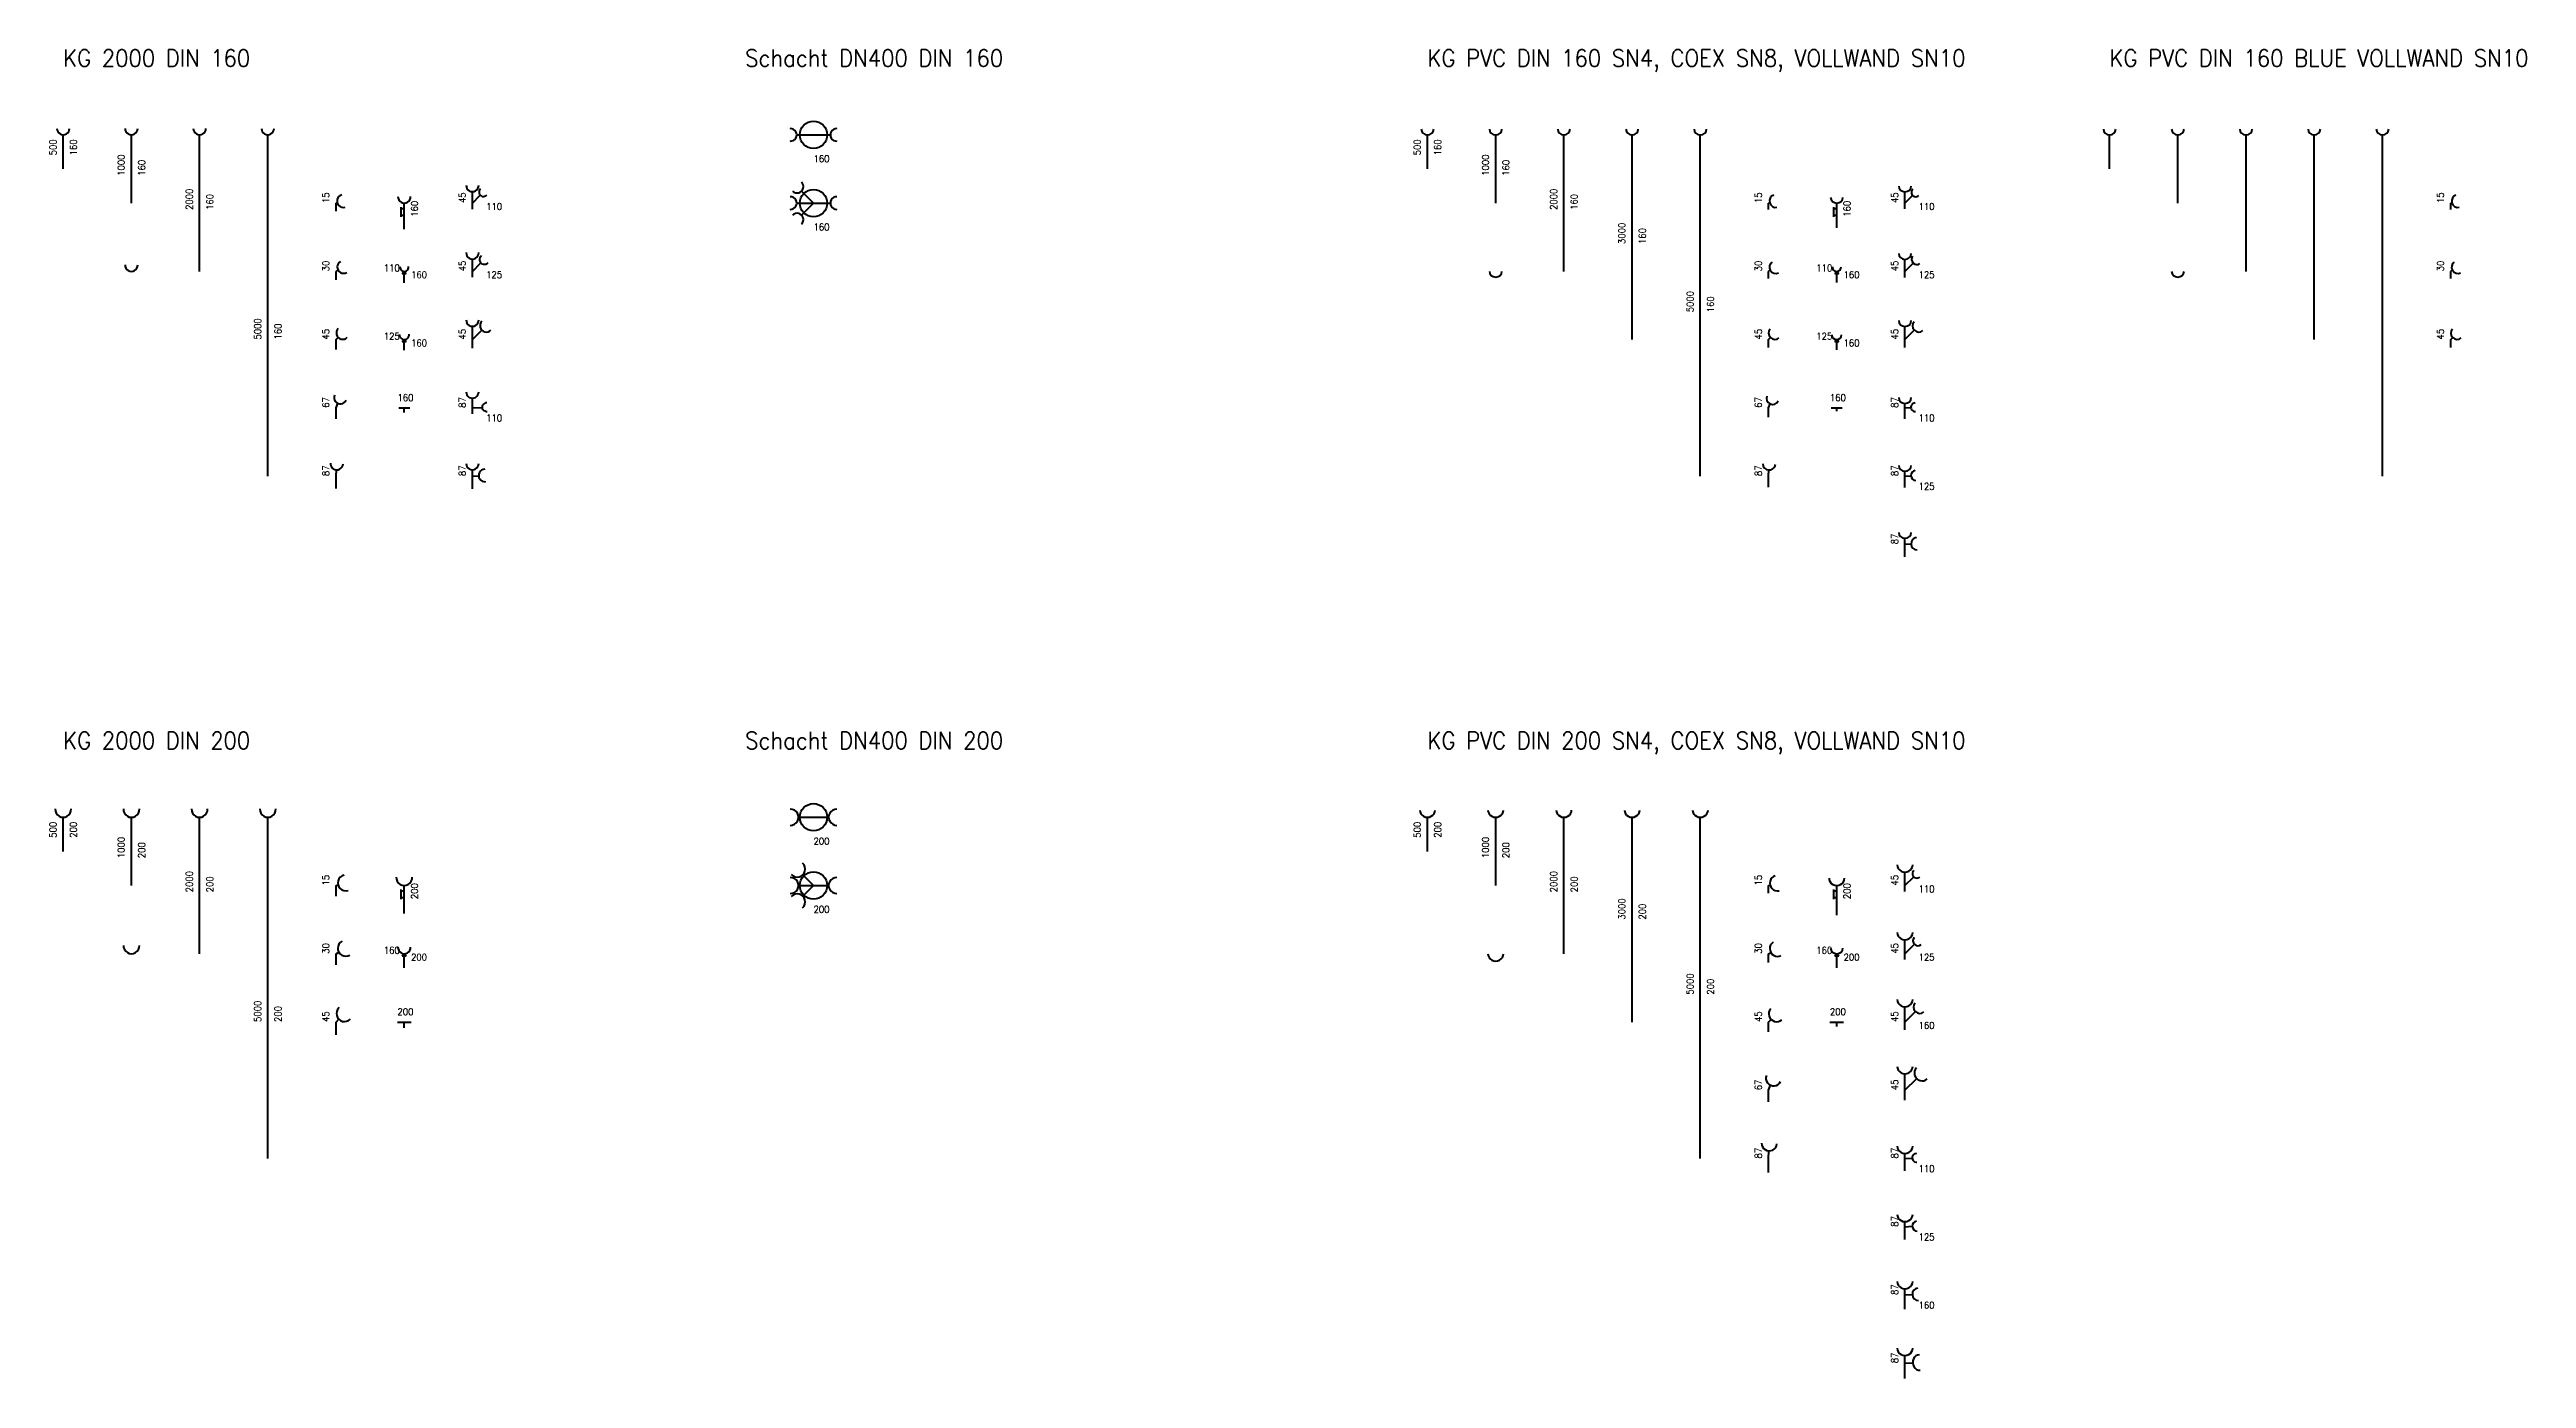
# Model space of a CAD drawing. Header units: millimetres. Extents: x -1020 to 2611, y 178 to 5026.
# Drawn here: x -1020 to 2611, y 178 to 2125 of the extents above; entities that cross this region are included whole.
import ezdxf

# ---------------------------------------------------------------- set-up
doc = ezdxf.new("R2010")
doc.units = ezdxf.units.MM
for name, color, linetype, lineweight, true_color in [('KG-2000-160', 7, 'Continuous', 70, 0x008000), ('KG-2000-200', 7, 'Continuous', 100, 0x008000), ('KG-PVC-160', 7, 'Continuous', 70, 0x800000), ('KG-PVC-160 BLUE', 7, 'Continuous', 70, 0x000080), ('KG-PVC-200', 7, 'Continuous', 100, 0x800000), ('Schacht-DN400-160', 30, 'Continuous', 70, 0xff7f00), ('Schacht-DN400-200', 30, 'Continuous', 100, 0xff7f00)]:
    doc.layers.add(name, color=color, linetype=linetype, lineweight=lineweight, true_color=true_color)
doc.styles.add('textstyle100', font='Standard')
doc.styles.add('textstyle101', font='Standard')
doc.styles.add('textstyle102', font='Standard')
doc.styles.add('textstyle103', font='Standard')
doc.styles.add('textstyle104', font='Standard')
doc.styles.add('textstyle107', font='Standard')
doc.styles.add('textstyle108', font='Standard')
doc.styles.add('textstyle119', font='Standard')
doc.styles.add('textstyle120', font='Standard')
doc.styles.add('textstyle121', font='Standard')
doc.styles.add('textstyle122', font='Standard')
doc.styles.add('textstyle123', font='Standard')
doc.styles.add('textstyle124', font='Standard')
doc.styles.add('textstyle125', font='Standard')
doc.styles.add('textstyle126', font='Standard')
doc.styles.add('textstyle127', font='Standard')
doc.styles.add('textstyle128', font='Standard')
doc.styles.add('textstyle129', font='Standard')
doc.styles.add('textstyle13', font='Standard')
doc.styles.add('textstyle130', font='Standard')
doc.styles.add('textstyle131', font='Standard')
doc.styles.add('textstyle132', font='Standard')
doc.styles.add('textstyle14', font='Standard')
doc.styles.add('textstyle141', font='Standard')
doc.styles.add('textstyle142', font='Standard')
doc.styles.add('textstyle143', font='Standard')
doc.styles.add('textstyle144', font='Standard')
doc.styles.add('textstyle145', font='Standard')
doc.styles.add('textstyle146', font='Standard')
doc.styles.add('textstyle147', font='Standard')
doc.styles.add('textstyle148', font='Standard')
doc.styles.add('textstyle149', font='Standard')
doc.styles.add('textstyle150', font='Standard')
doc.styles.add('textstyle151', font='Standard')
doc.styles.add('textstyle152', font='Standard')
doc.styles.add('textstyle153', font='Standard')
doc.styles.add('textstyle154', font='Standard')
doc.styles.add('textstyle155', font='Standard')
doc.styles.add('textstyle156', font='Standard')
doc.styles.add('textstyle157', font='Standard')
doc.styles.add('textstyle158', font='Standard')
doc.styles.add('textstyle159', font='Standard')
doc.styles.add('textstyle160', font='Standard')
doc.styles.add('textstyle161', font='Standard')
doc.styles.add('textstyle162', font='Standard')
doc.styles.add('textstyle163', font='Standard')
doc.styles.add('textstyle164', font='Standard')
doc.styles.add('textstyle167', font='Standard')
doc.styles.add('textstyle168', font='Standard')
doc.styles.add('textstyle171', font='Standard')
doc.styles.add('textstyle172', font='Standard')
doc.styles.add('textstyle173', font='Standard')
doc.styles.add('textstyle174', font='Standard')
doc.styles.add('textstyle175', font='Standard')
doc.styles.add('textstyle176', font='Standard')
doc.styles.add('textstyle179', font='Standard')
doc.styles.add('textstyle180', font='Standard')
doc.styles.add('textstyle193', font='Standard')
doc.styles.add('textstyle194', font='Standard')
doc.styles.add('textstyle195', font='Standard')
doc.styles.add('textstyle196', font='Standard')
doc.styles.add('textstyle197', font='Standard')
doc.styles.add('textstyle198', font='Standard')
doc.styles.add('textstyle199', font='Standard')
doc.styles.add('textstyle200', font='Standard')
doc.styles.add('textstyle201', font='Standard')
doc.styles.add('textstyle202', font='Standard')
doc.styles.add('textstyle203', font='Standard')
doc.styles.add('textstyle204', font='Standard')
doc.styles.add('textstyle205', font='Standard')
doc.styles.add('textstyle206', font='Standard')
doc.styles.add('textstyle207', font='Standard')
doc.styles.add('textstyle208', font='Standard')
doc.styles.add('textstyle209', font='Standard')
doc.styles.add('textstyle210', font='Standard')
doc.styles.add('textstyle211', font='Standard')
doc.styles.add('textstyle212', font='Standard')
doc.styles.add('textstyle43', font='Standard')
doc.styles.add('textstyle44', font='Standard')
doc.styles.add('textstyle45', font='Standard')
doc.styles.add('textstyle46', font='Standard')
doc.styles.add('textstyle47', font='Standard')
doc.styles.add('textstyle48', font='Standard')
doc.styles.add('textstyle49', font='Standard')
doc.styles.add('textstyle50', font='Standard')
doc.styles.add('textstyle51', font='Standard')
doc.styles.add('textstyle52', font='Standard')
doc.styles.add('textstyle53', font='Standard')
doc.styles.add('textstyle54', font='Standard')
doc.styles.add('textstyle55', font='Standard')
doc.styles.add('textstyle56', font='Standard')
doc.styles.add('textstyle57', font='Standard')
doc.styles.add('textstyle58', font='Standard')
doc.styles.add('textstyle59', font='Standard')
doc.styles.add('textstyle60', font='Standard')
doc.styles.add('textstyle61', font='Standard')
doc.styles.add('textstyle62', font='Standard')
doc.styles.add('textstyle63', font='Standard')
doc.styles.add('textstyle64', font='Standard')
doc.styles.add('textstyle65', font='Standard')
doc.styles.add('textstyle66', font='Standard')
doc.styles.add('textstyle69', font='Standard')
doc.styles.add('textstyle70', font='Standard')
doc.styles.add('textstyle73', font='Standard')
doc.styles.add('textstyle74', font='Standard')
doc.styles.add('textstyle75', font='Standard')
doc.styles.add('textstyle76', font='Standard')
doc.styles.add('textstyle77', font='Standard')
doc.styles.add('textstyle78', font='Standard')
doc.styles.add('textstyle81', font='Standard')
doc.styles.add('textstyle82', font='Standard')
doc.styles.add('textstyle86', font='Standard')
doc.styles.add('textstyle87', font='Standard')
doc.styles.add('textstyle89', font='Standard')
doc.styles.add('textstyle90', font='Standard')
doc.styles.add('textstyle92', font='Standard')
doc.styles.add('textstyle93', font='Standard')
doc.styles.add('textstyle95', font='Standard')
doc.styles.add('textstyle96', font='Standard')
doc.styles.add('textstyle99', font='Standard')

msp = doc.modelspace()

# ---------------------------------------------------------------- linework, layer by layer
at = {"layer": 'KG-2000-160'}
for p, q in [((-1000, 1950), (-1000, 2000)), ((-900, 1900), (-900, 2000)), ((-800, 1800), (-800, 2000)), ((-700, 1500), (-700, 2000)), ((-600, 1900), (-598.2, 1900.5)), ((-600, 1888), (-600, 1900)), ((-505, 1894), (-505, 1880)), ((-505, 1892), (-500, 1892)), ((-500, 1862), (-500, 1900)), ((-400, 1900), (-400, 1916.8)), ((-400, 1900), (-388.5, 1911.5)), ((-400, 1891.2), (-400, 1900)), ((-500, 1882), (-505, 1882)), ((-400, 1800), (-400, 1817.9)), ((-600, 1800), (-597.1, 1801.7)), ((-600, 1787.5), (-600, 1800)), ((-503, 1797), (-500, 1800)), ((-503, 1797), (-500, 1797)), ((-500, 1800), (-497, 1797)), ((-500, 1797), (-497, 1797)), ((-500, 1783.1), (-500, 1797)), ((-400, 1800), (-387.6, 1812.4)), ((-400, 1791.5), (-400, 1800)), ((-400, 1700), (-400, 1719.5)), ((-400, 1700), (-386.2, 1713.8)), ((-600, 1700), (-596.8, 1703.2)), ((-600, 1685.6), (-600, 1700)), ((-503, 1697), (-500, 1700)), ((-503, 1697), (-500, 1697)), ((-500, 1700), (-497, 1697)), ((-500, 1697), (-497, 1697)), ((-500, 1684.3), (-500, 1697)), ((-400, 1687.5), (-400, 1700)), ((-600, 1600), (-597.3, 1606.4)), ((-600, 1583.9), (-600, 1600)), ((-508, 1600), (-492, 1600)), ((-500, 1593), (-500, 1600)), ((-400, 1600), (-400, 1614.1)), ((-400, 1600), (-385.9, 1600.7)), ((-400, 1591.3), (-400, 1600)), ((-600, 1500), (-599.5, 1509.1)), ((-600, 1482), (-600, 1500)), ((-400, 1500), (-400, 1509.1)), ((-400, 1500), (-390.9, 1500.5)), ((-400, 1481.2), (-400, 1500))]:
    msp.add_line(p, q, dxfattribs=at)
for centre, major_axis, ratio, start_param, end_param in [((-1000, 2009.5), (0, 9.5), 0.978947, 1.570796, 4.712389), ((-900, 2009.5), (0, 9.5), 0.978947, 1.570796, 4.712389), ((-800, 2009.5), (0, 9.5), 0.978947, 1.570796, 4.712389), ((-700, 2009.5), (0, 9.5), 0.978947, 1.570796, 4.712389), ((-400, 1926.3), (0, 9.5), 0.978947, 1.570796, 4.712389), ((-589, 1903), (9.18, 2.46), 0.978947, 1.570796, 4.712389), ((-500, 1909.5), (0, 9.5), 0.978947, 1.570796, 4.712389), ((-383.5, 1916.5), (5.09, 5.09), 0.888889, 1.570796, 4.712389), ((-400, 1827.4), (0, 9.5), 0.978947, 1.570796, 4.712389), ((-382, 1818), (-5.66, -5.66), 0.9125, 4.712389, 7.853982), ((-900, 1809.5), (0, 9.5), 0.978947, 1.570796, 4.712389), ((-588.8, 1806.5), (8.23, 4.75), 0.978947, 1.570796, 4.712389), ((-500, 1807.2), (0, 7.2), 0.888889, 1.570796, 4.712389), ((-590.1, 1709.9), (6.72, 6.72), 0.978947, 1.570796, 4.712389), ((-500, 1708), (0, -8), 0.9125, 4.712389, 7.853982), ((-400, 1729), (0, 9.5), 0.978947, 1.570796, 4.712389), ((-379.5, 1720.5), (6.72, 6.72), 0.978947, 1.570796, 4.712389), ((-593.6, 1615.1), (3.71, 8.74), 0.978947, 1.570796, 4.712389), ((-400, 1623.6), (0, 9.5), 0.978947, 1.570796, 4.712389), ((-378.7, 1601.1), (7.19, 0.38), 0.888889, 1.570796, 4.712389), ((-599, 1518.6), (0.5, 9.49), 0.978947, 1.570796, 4.712389), ((-400, 1518.6), (0, 9.5), 0.978947, 1.570796, 4.712389), ((-381.4, 1501), (9.49, 0.5), 0.978947, 1.570796, 4.712389)]:
    msp.add_ellipse(centre, major_axis=major_axis, ratio=ratio, start_param=start_param, end_param=end_param, dxfattribs=at)
at = {"layer": 'KG-2000-200'}
for p, q in [((-1000, 950), (-1000, 1000)), ((-900, 900), (-900, 1000)), ((-800, 800), (-800, 1000)), ((-700, 500), (-700, 1000)), ((-600, 900), (-597, 900.8)), ((-600, 884.2), (-600, 900)), ((-505, 894), (-505, 880)), ((-505, 892), (-500, 892)), ((-500, 882), (-505, 882)), ((-500, 859), (-500, 900)), ((-600, 800), (-596, 802.3)), ((-600, 783.8), (-600, 800)), ((-503, 797), (-500, 800)), ((-500, 800), (-497, 797)), ((-503, 797), (-500, 797)), ((-500, 797), (-497, 797)), ((-500, 779.3), (-500, 797)), ((-600, 700), (-596, 704)), ((-600, 681.1), (-600, 700)), ((-510, 700), (-490, 700)), ((-500, 691.5), (-500, 700))]:
    msp.add_line(p, q, dxfattribs=at)
for centre, major_axis, ratio in [((-1000, 1012.3), (0, 12.3), 0.95935), ((-900, 1012.3), (0, 12.3), 0.95935), ((-800, 1012.3), (0, 12.3), 0.95935), ((-700, 1012.3), (0, 12.3), 0.95935), ((-585.1, 904), (11.9, 3.2), 0.95935), ((-500, 912.3), (0, 12.3), 0.95935), ((-900, 812.3), (0, 12.3), 0.95935), ((-585.4, 808.4), (10.7, 6.1), 0.95935), ((-500, 809.5), (0, 9.5), 0.978947), ((-587.3, 712.7), (8.7, 8.7), 0.95935)]:
    msp.add_ellipse(centre, major_axis=major_axis, ratio=ratio, start_param=1.570796, end_param=4.712389, dxfattribs=at)
at = {"layer": 'KG-PVC-160'}
for p, q in [((1000, 1950), (1000, 2000)), ((1100, 1900), (1100, 2000)), ((1200, 1800), (1200, 2000)), ((1300, 1700), (1300, 2000)), ((1400, 1500), (1400, 2000)), ((1500, 1900), (1501.8, 1900.5)), ((1500, 1890.6), (1500, 1900)), ((1595, 1894), (1595, 1880)), ((1595, 1892), (1600, 1892)), ((1600, 1864), (1600, 1900)), ((1700, 1900), (1700, 1916.6)), ((1700, 1900), (1711.2, 1911.2)), ((1700, 1891.7), (1700, 1900)), ((1600, 1882), (1595, 1882)), ((1700, 1800), (1700, 1817.6)), ((1500, 1800), (1502.6, 1801.5)), ((1500, 1789.5), (1500, 1800)), ((1597, 1797), (1600, 1800)), ((1597, 1797), (1600, 1797)), ((1600, 1800), (1603, 1797)), ((1600, 1797), (1603, 1797)), ((1600, 1783.6), (1600, 1797)), ((1700, 1800), (1712, 1812)), ((1700, 1790.8), (1700, 1800)), ((1700, 1700), (1700, 1719.4)), ((1700, 1700), (1713.7, 1713.7)), ((1500, 1700), (1503, 1703)), ((1500, 1688.3), (1500, 1700)), ((1597, 1697), (1600, 1700)), ((1597, 1697), (1600, 1697)), ((1600, 1700), (1603, 1697)), ((1600, 1697), (1603, 1697)), ((1600, 1684.8), (1600, 1697)), ((1700, 1688.3), (1700, 1700)), ((1500, 1600), (1502.5, 1605.9)), ((1500, 1586.1), (1500, 1600)), ((1592, 1600), (1608, 1600)), ((1600, 1595.1), (1600, 1600)), ((1700, 1600), (1700, 1606.5)), ((1700, 1600), (1708.7, 1600.5)), ((1700, 1584), (1700, 1600)), ((1500, 1500), (1500.5, 1508.9)), ((1500, 1483.6), (1500, 1500)), ((1700, 1500), (1700, 1507.2)), ((1700, 1500), (1708.7, 1500.5)), ((1700, 1483.3), (1700, 1500)), ((1700, 1400), (1700, 1408.9)), ((1700, 1400), (1708.9, 1400.5)), ((1700, 1381.6), (1700, 1400))]:
    msp.add_line(p, q, dxfattribs=at)
for centre, major_axis, ratio, start_param, end_param in [((1000, 2008.4), (9.1, 0), 0.923077, 3.141593, 6.283185), ((1100, 2008.4), (9.1, 0), 0.923077, 3.141593, 6.283185), ((1200, 2008.4), (9.1, 0), 0.923077, 3.141593, 6.283185), ((1300, 2008.4), (9.1, 0), 0.923077, 3.141593, 6.283185), ((1400, 2008.4), (9.1, 0), 0.923077, 3.141593, 6.283185), ((1700, 1925), (9.1, 0), 0.923077, 3.141593, 6.283185), ((1509.9, 1902.7), (2.36, -8.79), 0.923077, 3.141593, 6.283185), ((1600, 1908.4), (9.1, 0), 0.923077, 3.141593, 6.283185), ((1715.9, 1915.9), (4.67, 4.67), 0.969697, 1.570796, 4.712389), ((1700, 1826), (9.1, 0), 0.923077, 3.141593, 6.283185), ((1716.8, 1816.8), (5.09, -5.09), 0.944444, 3.141593, 6.283185), ((1100, 1800), (9.1, 0), 0.923077, 3.141593, 6.283185), ((1509.9, 1805.7), (4.55, -7.88), 0.923077, 3.141593, 6.283185), ((1600, 1806.6), (0, 6.6), 0.969697, 1.570796, 4.712389), ((1508.9, 1708.9), (6.43, -6.43), 0.923077, 3.141593, 6.283185), ((1600, 1706.8), (7.2, 0), 0.944444, 3.141593, 6.283185), ((1700, 1727.8), (9.1, 0), 0.923077, 3.141593, 6.283185), ((1719.7, 1719.7), (6.43, -6.43), 0.923077, 3.141593, 6.283185), ((1505.8, 1613.6), (8.38, -3.56), 0.923077, 3.141593, 6.283185), ((1700, 1614.9), (9.1, 0), 0.923077, 3.141593, 6.283185), ((1715.3, 1600.8), (6.59, 0.35), 0.969697, 1.570796, 4.712389), ((1500.9, 1517.3), (9.09, -0.48), 0.923077, 3.141593, 6.283185), ((1700, 1515.6), (9.1, 0), 0.923077, 3.141593, 6.283185), ((1715.5, 1500.8), (0.38, -7.19), 0.944444, 3.141593, 6.283185), ((1700, 1417.3), (9.1, 0), 0.923077, 3.141593, 6.283185), ((1717.3, 1400.9), (0.48, -9.09), 0.923077, 3.141593, 6.283185)]:
    msp.add_ellipse(centre, major_axis=major_axis, ratio=ratio, start_param=start_param, end_param=end_param, dxfattribs=at)
at = {"layer": 'KG-PVC-160 BLUE'}
for p, q in [((2000, 1950), (2000, 2000)), ((2100, 1900), (2100, 2000)), ((2200, 1800), (2200, 2000)), ((2300, 1700), (2300, 2000)), ((2400, 1500), (2400, 2000)), ((2500, 1900), (2501.8, 1900.5)), ((2500, 1890.6), (2500, 1900)), ((2500, 1800), (2502.6, 1801.5)), ((2500, 1789.5), (2500, 1800)), ((2500, 1700), (2503, 1703)), ((2500, 1688.3), (2500, 1700))]:
    msp.add_line(p, q, dxfattribs=at)
for centre, major_axis in [((2000, 2008.4), (9.1, 0)), ((2100, 2008.4), (9.1, 0)), ((2200, 2008.4), (9.1, 0)), ((2300, 2008.4), (9.1, 0)), ((2400, 2008.4), (9.1, 0)), ((2509.9, 1902.7), (2.36, -8.79)), ((2100, 1800), (9.1, 0)), ((2509.9, 1805.7), (4.55, -7.88)), ((2508.9, 1708.9), (6.43, -6.43))]:
    msp.add_ellipse(centre, major_axis=major_axis, ratio=0.923077, start_param=3.141593, end_param=6.283185, dxfattribs=at)
at = {"layer": 'KG-PVC-200'}
for p, q in [((1000, 950), (1000, 1000)), ((1100, 900), (1100, 1000)), ((1200, 800), (1200, 1000)), ((1300, 700), (1300, 1000)), ((1400, 500), (1400, 1000)), ((1700, 900), (1700, 919.7)), ((1700, 900), (1712.9, 912.9)), ((1500, 900), (1502.2, 900.6)), ((1500, 888.6), (1500, 900)), ((1595, 894), (1595, 880)), ((1595, 892), (1600, 892)), ((1600, 882), (1595, 882)), ((1600, 856.5), (1600, 900)), ((1700, 891.1), (1700, 900)), ((1500, 800), (1503.3, 801.9)), ((1500, 787.1), (1500, 800)), ((1597, 797), (1600, 800)), ((1600, 800), (1603, 797)), ((1700, 800), (1700, 820.5)), ((1700, 800), (1713.9, 813.9)), ((1700, 791.5), (1700, 800)), ((1597, 797), (1600, 797)), ((1600, 797), (1603, 797)), ((1600, 779.3), (1600, 797)), ((1500, 700), (1503.8, 703.8)), ((1500, 685.5), (1500, 700)), ((1590, 700), (1610, 700)), ((1600, 693.5), (1600, 700)), ((1700, 700), (1700, 722.3)), ((1700, 700), (1715.3, 715.3)), ((1700, 688.4), (1700, 700)), ((1700, 600), (1700, 624.3)), ((1500, 600), (1503.1, 607.4)), ((1500, 582.9), (1500, 600)), ((1700, 600), (1717.2, 617.2)), ((1700, 585.7), (1700, 600)), ((1500, 500), (1500.6, 511.3)), ((1500, 479.6), (1500, 500)), ((1700, 500), (1700, 507.5)), ((1700, 500), (1710.6, 500.6)), ((1700, 481.9), (1700, 500)), ((1700, 400), (1700, 407.5)), ((1700, 400), (1710.6, 400.6)), ((1700, 381.1), (1700, 400)), ((1700, 300), (1700, 309.1)), ((1700, 300), (1710.8, 300.6)), ((1700, 279.4), (1700, 300)), ((1700, 200), (1700, 211.3)), ((1700, 200), (1711.3, 200.6)), ((1700, 177.7), (1700, 200))]:
    msp.add_line(p, q, dxfattribs=at)
for centre, major_axis, ratio, start_param, end_param in [((1000, 1010.6), (-11.3, 0), 0.938053, 0, 3.141593), ((1100, 1010.6), (-11.3, 0), 0.938053, 0, 3.141593), ((1200, 1010.6), (-11.3, 0), 0.938053, 0, 3.141593), ((1300, 1010.6), (-11.3, 0), 0.938053, 0, 3.141593), ((1400, 1010.6), (-11.3, 0), 0.938053, 0, 3.141593), ((1512.5, 903.3), (-2.9, 10.9), 0.938053, 0, 3.141593), ((1600, 910.6), (-11.3, 0), 0.938053, 0, 3.141593), ((1700, 930.3), (-11.3, 0), 0.938053, 0, 3.141593), ((1717.5, 917.5), (4.67, 4.67), 0.969697, 1.570796, 4.712389), ((1100, 800), (-11.3, 0), 0.938053, 0, 3.141593), ((1512.5, 807.2), (-5.65, 9.79), 0.938053, 0, 3.141593), ((1600, 808.4), (9.1, 0), 0.923077, 3.141593, 6.283185), ((1700, 831.1), (-11.3, 0), 0.938053, 0, 3.141593), ((1718.7, 818.7), (5.09, -5.09), 0.944444, 3.141593, 6.283185), ((1700, 732.9), (-11.3, 0), 0.938053, 0, 3.141593), ((1721.2, 721.2), (6.43, -6.43), 0.923077, 3.141593, 6.283185), ((1511.3, 711.3), (-7.99, 7.99), 0.938053, 0, 3.141593), ((1507.3, 617.1), (-10.4, 4.4), 0.938053, 0, 3.141593), ((1700, 634.9), (-11.3, 0), 0.938053, 0, 3.141593), ((1724.7, 624.7), (-7.99, 7.99), 0.938053, 0, 3.141593), ((1501.1, 521.9), (-11.3, 0.6), 0.938053, 0, 3.141593), ((1700, 518.1), (-11.3, 0), 0.938053, 0, 3.141593), ((1717.2, 500.9), (6.59, 0.35), 0.969697, 1.570796, 4.712389), ((1700, 418.1), (-11.3, 0), 0.938053, 0, 3.141593), ((1717.4, 400.9), (0.38, -7.19), 0.944444, 3.141593, 6.283185), ((1700, 319.7), (-11.3, 0), 0.938053, 0, 3.141593), ((1719.2, 301), (0.48, -9.09), 0.923077, 3.141593, 6.283185), ((1700, 221.9), (-11.3, 0), 0.938053, 0, 3.141593), ((1721.9, 201.1), (-0.6, 11.3), 0.938053, 0, 3.141593)]:
    msp.add_ellipse(centre, major_axis=major_axis, ratio=ratio, start_param=start_param, end_param=end_param, dxfattribs=at)
at = {"layer": 'Schacht-DN400-160'}
for p, q in [((75.3, 2000), (124.7, 2000)), ((75.3, 1900), (124.7, 1900)), ((100, 1900), (82.5, 1917.5)), ((100, 1900), (82.5, 1882.5))]:
    msp.add_line(p, q, dxfattribs=at)
at = {"layer": 'Schacht-DN400-160', "lineweight": 100}
for centre in [(100, 2000), (100, 1900)]:
    msp.add_circle(centre, 20, dxfattribs=at)
at = {"layer": 'Schacht-DN400-160'}
for centre, major_axis in [((65.8, 2000), (-9.5, 0)), ((134.2, 2000), (9.5, 0)), ((75.7, 1924.3), (-6.72, 6.72)), ((65.8, 1900), (-9.5, 0)), ((134.2, 1900), (9.5, 0)), ((75.7, 1875.7), (-6.72, -6.72))]:
    msp.add_ellipse(centre, major_axis=major_axis, ratio=0.978947, start_param=1.570796, end_param=4.712389, dxfattribs=at)
at = {"layer": 'Schacht-DN400-200'}
for p, q in [((78, 1000), (122, 1000)), ((100, 900), (84.4, 915.6)), ((78, 900), (122, 900)), ((100, 900), (84.4, 884.4))]:
    msp.add_line(p, q, dxfattribs=at)
for centre in [(100, 1000), (100, 900)]:
    msp.add_circle(centre, 20, dxfattribs=at)
for centre, major_axis in [((65.7, 1000), (-12.3, 0)), ((134.3, 1000), (12.3, 0)), ((65.7, 900), (-12.3, 0)), ((75.7, 924.3), (-8.7, 8.7)), ((134.3, 900), (12.3, 0)), ((75.7, 875.7), (-8.7, -8.7))]:
    msp.add_ellipse(centre, major_axis=major_axis, ratio=0.95935, start_param=1.570796, end_param=4.712389, dxfattribs=at)

# ---------------------------------------------------------------- texts
at = {"layer": 'KG-2000-160', "style": 'textstyle13'}
msp.add_text('KG 2000 DIN 160', height=25, dxfattribs=at).set_placement((-1000, 2100))
at = {"layer": 'KG-2000-160', "lineweight": 25}
for s, style, p in [('500', 'textstyle43', (-1010, 1970)), ('160', 'textstyle47', (-980, 1970)), ('1000', 'textstyle44', (-910, 1940)), ('160', 'textstyle48', (-880, 1940)), ('2000', 'textstyle45', (-810, 1890)), ('160', 'textstyle49', (-780, 1890)), ('15', 'textstyle51', (-610, 1900)), ('160', 'textstyle69', (-480, 1880)), ('45', 'textstyle104', (-410, 1900)), ('30', 'textstyle52', (-610, 1800)), ('45', 'textstyle87', (-410, 1800)), ('5000', 'textstyle46', (-710, 1700)), ('160', 'textstyle50', (-680, 1700)), ('45', 'textstyle53', (-610, 1700)), ('45', 'textstyle86', (-410, 1700)), ('67', 'textstyle54', (-610, 1600)), ('87', 'textstyle92', (-410, 1600)), ('87', 'textstyle55', (-610, 1500)), ('87', 'textstyle93', (-410, 1500))]:
    msp.add_text(s, height=10, rotation=90, dxfattribs=dict(at, style=style)).set_placement(p)
for s, style, p in [('110', 'textstyle90', (-380, 1890)), ('110', 'textstyle74', (-530, 1800)), ('160', 'textstyle73', (-490, 1790)), ('125', 'textstyle89', (-380, 1790)), ('125', 'textstyle76', (-530, 1700)), ('160', 'textstyle75', (-490, 1690)), ('160', 'textstyle81', (-510, 1610)), ('110', 'textstyle103', (-380, 1580))]:
    msp.add_text(s, height=10, dxfattribs=dict(at, style=style)).set_placement(p)
at = {"layer": 'KG-2000-200', "style": 'textstyle14'}
msp.add_text('KG 2000 DIN 200', height=25, dxfattribs=at).set_placement((-1000, 1100))
at = {"layer": 'KG-2000-200', "lineweight": 25}
for s, style, p in [('500', 'textstyle56', (-1010, 970)), ('200', 'textstyle60', (-980, 970)), ('1000', 'textstyle57', (-910, 940)), ('200', 'textstyle61', (-880, 940)), ('2000', 'textstyle58', (-810, 890)), ('200', 'textstyle62', (-780, 890)), ('15', 'textstyle64', (-610, 900)), ('200', 'textstyle70', (-480, 880)), ('30', 'textstyle65', (-610, 800)), ('5000', 'textstyle59', (-710, 700)), ('200', 'textstyle63', (-680, 700)), ('45', 'textstyle66', (-610, 700))]:
    msp.add_text(s, height=10, rotation=90, dxfattribs=dict(at, style=style)).set_placement(p)
for s, style, p in [('160', 'textstyle78', (-530, 800)), ('200', 'textstyle77', (-490, 790)), ('200', 'textstyle82', (-510, 710))]:
    msp.add_text(s, height=10, dxfattribs=dict(at, style=style)).set_placement(p)
at = {"layer": 'KG-PVC-160', "style": 'textstyle107'}
msp.add_text('KG PVC DIN 160 SN4, COEX SN8, VOLLWAND SN10', height=25, dxfattribs=at).set_placement((1000, 2100))
at = {"layer": 'KG-PVC-160', "lineweight": 25}
for s, style, p in [('500', 'textstyle193', (990, 1970)), ('160', 'textstyle196', (1020, 1970)), ('1000', 'textstyle194', (1090, 1940)), ('160', 'textstyle197', (1120, 1940)), ('2000', 'textstyle195', (1190, 1890)), ('160', 'textstyle198', (1220, 1890)), ('15', 'textstyle119', (1490, 1900)), ('160', 'textstyle167', (1620, 1880)), ('45', 'textstyle148', (1690, 1900)), ('3000', 'textstyle209', (1290, 1840)), ('160', 'textstyle210', (1320, 1840)), ('30', 'textstyle120', (1490, 1800)), ('45', 'textstyle142', (1690, 1800)), ('5000', 'textstyle211', (1390, 1740)), ('160', 'textstyle212', (1420, 1740)), ('45', 'textstyle121', (1490, 1700)), ('45', 'textstyle141', (1690, 1700)), ('67', 'textstyle122', (1490, 1600)), ('87', 'textstyle145', (1690, 1600)), ('87', 'textstyle123', (1490, 1500)), ('87', 'textstyle149', (1690, 1500)), ('87', 'textstyle146', (1690, 1400))]:
    msp.add_text(s, height=10, rotation=90, dxfattribs=dict(at, style=style)).set_placement(p)
for s, style, p in [('110', 'textstyle144', (1720, 1890)), ('110', 'textstyle172', (1570, 1800)), ('160', 'textstyle171', (1610, 1790)), ('125', 'textstyle143', (1720, 1790)), ('125', 'textstyle174', (1570, 1700)), ('160', 'textstyle173', (1610, 1690)), ('160', 'textstyle179', (1590, 1610)), ('110', 'textstyle147', (1720, 1580)), ('125', 'textstyle150', (1720, 1480))]:
    msp.add_text(s, height=10, dxfattribs=dict(at, style=style)).set_placement(p)
at = {"layer": 'KG-PVC-160 BLUE', "style": 'textstyle129'}
msp.add_text('KG PVC DIN 160 BLUE VOLLWAND SN10', height=25, dxfattribs=at).set_placement((2000, 2100))
at = {"layer": 'KG-PVC-160 BLUE', "lineweight": 25}
for s, style, p in [('15', 'textstyle130', (2490, 1900)), ('30', 'textstyle131', (2490, 1800)), ('45', 'textstyle132', (2490, 1700))]:
    msp.add_text(s, height=10, rotation=90, dxfattribs=dict(at, style=style)).set_placement(p)
at = {"layer": 'KG-PVC-200', "style": 'textstyle108'}
msp.add_text('KG PVC DIN 200 SN4, COEX SN8, VOLLWAND SN10', height=25, dxfattribs=at).set_placement((1000, 1100))
at = {"layer": 'KG-PVC-200', "lineweight": 25}
for s, style, p in [('500', 'textstyle199', (990, 970)), ('200', 'textstyle202', (1020, 970)), ('1000', 'textstyle200', (1090, 940)), ('200', 'textstyle203', (1120, 940)), ('2000', 'textstyle201', (1190, 890)), ('200', 'textstyle204', (1220, 890)), ('15', 'textstyle124', (1490, 900)), ('45', 'textstyle158', (1690, 900)), ('3000', 'textstyle205', (1290, 850)), ('200', 'textstyle206', (1320, 850)), ('200', 'textstyle168', (1620, 880)), ('30', 'textstyle125', (1490, 800)), ('45', 'textstyle152', (1690, 800)), ('5000', 'textstyle207', (1390, 740)), ('200', 'textstyle208', (1420, 740)), ('45', 'textstyle126', (1490, 700)), ('45', 'textstyle161', (1690, 700)), ('67', 'textstyle127', (1490, 600)), ('45', 'textstyle151', (1690, 600)), ('87', 'textstyle128', (1490, 500)), ('87', 'textstyle155', (1690, 500)), ('87', 'textstyle159', (1690, 400)), ('87', 'textstyle163', (1690, 300)), ('87', 'textstyle156', (1690, 200))]:
    msp.add_text(s, height=10, rotation=90, dxfattribs=dict(at, style=style)).set_placement(p)
for s, style, p in [('110', 'textstyle154', (1720, 890)), ('160', 'textstyle176', (1570, 800)), ('200', 'textstyle175', (1610, 790)), ('125', 'textstyle153', (1720, 790)), ('200', 'textstyle180', (1590, 710)), ('160', 'textstyle162', (1720, 690)), ('110', 'textstyle157', (1720, 480)), ('125', 'textstyle160', (1720, 380)), ('160', 'textstyle164', (1720, 280))]:
    msp.add_text(s, height=10, dxfattribs=dict(at, style=style)).set_placement(p)
at = {"layer": 'Schacht-DN400-160', "style": 'textstyle95'}
msp.add_text('Schacht DN400 DIN 160', height=25, dxfattribs=at).set_placement((0, 2100))
at = {"layer": 'Schacht-DN400-160', "lineweight": 25}
for style, p in [('textstyle99', (100, 1960)), ('textstyle100', (100, 1860))]:
    msp.add_text('160', height=10, dxfattribs=dict(at, style=style)).set_placement(p)
at = {"layer": 'Schacht-DN400-200', "style": 'textstyle96'}
msp.add_text('Schacht DN400 DIN 200', height=25, dxfattribs=at).set_placement((0, 1100))
at = {"layer": 'Schacht-DN400-200', "lineweight": 25}
for style, p in [('textstyle101', (100, 960)), ('textstyle102', (100, 860))]:
    msp.add_text('200', height=10, dxfattribs=dict(at, style=style)).set_placement(p)

doc.saveas('drawing.dxf')
